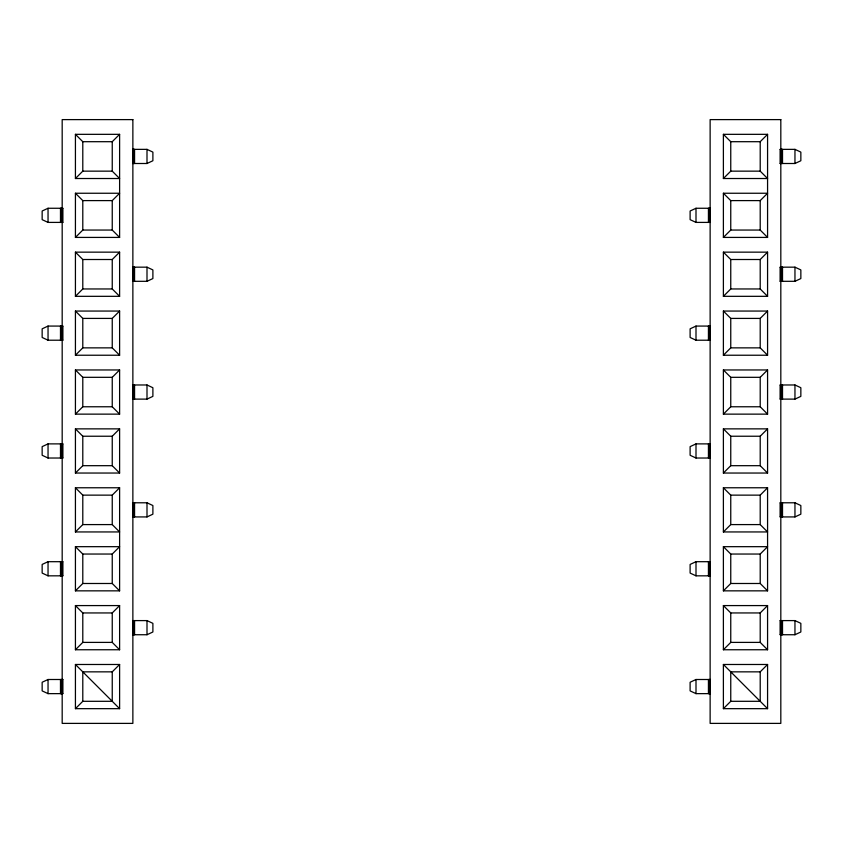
<?xml version="1.0" encoding="UTF-8"?>
<svg xmlns="http://www.w3.org/2000/svg" width="843" height="843" viewBox="0 0 843 843"><rect width="100%" height="100%" fill="white"/><g stroke="black" fill="none" stroke-linecap="round" stroke-linejoin="round"><path stroke-width="1.26" d="M75.427 134.332L75.427 178.516L82.793 171.15L82.793 141.698L75.427 134.332L119.611 134.332L119.611 237.42L75.427 237.42L75.427 193.247L119.611 193.247L112.245 200.602L112.245 230.055L119.611 237.42M82.793 141.698L112.245 141.698L119.611 134.332M75.427 237.42L82.793 230.055L112.245 230.055M75.427 296.325L82.793 288.959L112.245 288.959L119.611 296.325L119.611 252.152L75.427 252.152L75.427 296.325L119.611 296.325M75.427 252.152L82.793 259.507L112.245 259.507L119.611 252.152M75.427 355.23L82.793 347.864L82.793 318.412L75.427 311.056L119.611 311.056L119.611 355.23L75.427 355.23L75.427 311.056M82.793 318.412L112.245 318.412L119.611 311.056M75.427 414.134L82.793 406.769L82.793 377.316L75.427 369.961L119.611 369.961L119.611 414.134L75.427 414.134L75.427 369.961M119.611 414.134L112.245 406.769L112.245 377.316L119.611 369.961M75.427 473.039L82.793 465.684L82.793 436.231L75.427 428.866L119.611 428.866L119.611 473.039L75.427 473.039L75.427 428.866M119.611 473.039L112.245 465.684L112.245 436.231L119.611 428.866M75.427 487.77L75.427 531.944L82.793 524.588L82.793 495.136L75.427 487.77L119.611 487.77L119.611 590.848L75.427 590.848L75.427 546.675L119.611 546.675L112.245 554.041L112.245 583.493L119.611 590.848M82.793 495.136L112.245 495.136L119.611 487.77M75.427 590.848L82.793 583.493L82.793 554.041L75.427 546.675M75.427 649.753L82.793 642.398L112.245 642.398L119.611 649.753L119.611 605.58L75.427 605.58L75.427 649.753L119.611 649.753M75.427 605.58L82.793 612.945L112.245 612.945L119.611 605.58M75.427 708.668L82.793 701.302L82.793 671.85L112.245 671.85L119.611 664.484L75.427 664.484L75.427 708.668L119.611 708.668L119.611 664.484M723.389 178.516L730.755 171.15L760.207 171.15L767.573 178.516L723.389 178.516L723.389 134.332L767.573 134.332L767.573 237.42L723.389 237.42L723.389 193.247L767.573 193.247L760.207 200.602L760.207 230.055L767.573 237.42M760.207 171.15L760.207 141.698L767.573 134.332M723.389 237.42L730.755 230.055L760.207 230.055M723.389 296.325L730.755 288.959L760.207 288.959L767.573 296.325L767.573 252.152L723.389 252.152L723.389 296.325L767.573 296.325M723.389 252.152L730.755 259.507L760.207 259.507L767.573 252.152M723.389 355.23L730.755 347.864L730.755 318.412L723.389 311.056L767.573 311.056L767.573 355.23L723.389 355.23L723.389 311.056M767.573 355.23L760.207 347.864L760.207 318.412L767.573 311.056M723.389 414.134L730.755 406.769L760.207 406.769L767.573 414.134L767.573 369.961L723.389 369.961L723.389 414.134L767.573 414.134M760.207 406.769L760.207 377.316L767.573 369.961M723.389 473.039L730.755 465.684L730.755 436.231L723.389 428.866L767.573 428.866L767.573 473.039L723.389 473.039L723.389 428.866M767.573 473.039L760.207 465.684L760.207 436.231L767.573 428.866M723.389 487.77L723.389 531.944L730.755 524.588L730.755 495.136L723.389 487.77L767.573 487.77L767.573 590.848L723.389 590.848L723.389 546.675L767.573 546.675L760.207 554.041L730.755 554.041L723.389 546.675M730.755 495.136L760.207 495.136L767.573 487.77M723.389 590.848L730.755 583.493L730.755 554.041M723.389 649.753L730.755 642.398L730.755 612.945L723.389 605.58L767.573 605.58L767.573 649.753L723.389 649.753L723.389 605.58M767.573 649.753L760.207 642.398L760.207 612.945L767.573 605.58M723.389 708.668L730.755 701.302L760.207 701.302L760.207 671.85L767.573 664.484L723.389 664.484L723.389 708.668L767.573 708.668L767.573 664.484M62.867 208.263L48.04 208.263L42.15 211.013L42.15 219.654L48.04 222.404L62.867 222.404M132.541 163.5L146.998 163.5L152.889 160.75L152.889 152.109L146.998 149.359L132.541 149.359M62.867 326.072L48.04 326.072L42.15 328.823L42.15 337.463L48.04 340.214L62.867 340.214M132.541 281.309L146.998 281.309L152.889 278.559L152.889 269.918L146.998 267.168L132.541 267.168M62.867 443.882L48.04 443.882L42.15 446.632L42.15 455.273L48.04 458.023L62.867 458.023M132.541 399.118L146.998 399.118L152.889 396.368L152.889 387.727L146.998 384.977L132.541 384.977M710.459 208.263L696.002 208.263L690.111 211.013L690.111 219.654L696.002 222.404L710.459 222.404M780.133 163.5L794.96 163.5L800.85 160.75L800.85 152.109L794.96 149.359L780.133 149.359M62.867 561.691L48.04 561.691L42.15 564.441L42.15 573.082L48.04 575.832L62.867 575.832M132.541 516.928L146.998 516.928L152.889 514.177L152.889 505.537L146.998 502.786L132.541 502.786M710.459 326.072L696.002 326.072L690.111 328.823L690.111 337.463L696.002 340.214L710.459 340.214M780.133 281.309L794.96 281.309L800.85 278.559L800.85 269.918L794.96 267.168L780.133 267.168M62.867 679.5L48.04 679.5L42.15 682.25L42.15 690.891L48.04 693.641L62.867 693.641M132.541 634.737L146.998 634.737L152.889 631.987L152.889 623.346L146.998 620.596L132.541 620.596M710.459 443.882L696.002 443.882L690.111 446.632L690.111 455.273L696.002 458.023L710.459 458.023M780.133 399.118L794.96 399.118L800.85 396.368L800.85 387.727L794.96 384.977L780.133 384.977M710.459 561.691L696.002 561.691L690.111 564.441L690.111 573.082L696.002 575.832L710.459 575.832M780.133 516.928L794.96 516.928L800.85 514.177L800.85 505.537L794.96 502.786L780.133 502.786M710.459 679.5L696.002 679.5L690.111 682.25L690.111 690.891L696.002 693.641L710.459 693.641M780.133 634.737L794.96 634.737L800.85 631.987L800.85 623.346L794.96 620.596L780.133 620.596M723.389 134.332L730.755 141.698L760.207 141.698M82.793 171.15L112.245 171.15L119.611 178.516L75.427 178.516M75.427 193.247L82.793 200.602L112.245 200.602M723.389 193.247L730.755 200.602L760.207 200.602M730.755 318.412L760.207 318.412M82.793 347.864L112.245 347.864L119.611 355.23M730.755 347.864L760.207 347.864M82.793 377.316L112.245 377.316M723.389 369.961L730.755 377.316L760.207 377.316M82.793 406.769L112.245 406.769M82.793 436.231L112.245 436.231M730.755 436.231L760.207 436.231M82.793 465.684L112.245 465.684M730.755 465.684L760.207 465.684M82.793 524.588L112.245 524.588L119.611 531.944L75.427 531.944M730.755 524.588L760.207 524.588L767.573 531.944L723.389 531.944M82.793 554.041L112.245 554.041M82.793 583.493L112.245 583.493M730.755 583.493L760.207 583.493L767.573 590.848M730.755 612.945L760.207 612.945M730.755 642.398L760.207 642.398M760.207 671.85L730.755 671.85L730.755 701.302M82.793 701.302L112.245 701.302L112.245 671.85M723.389 664.484L767.573 708.668M75.427 664.484L119.611 708.668M794.96 149.359L794.96 163.5M794.96 267.168L794.96 281.309M794.96 384.977L794.96 399.118M794.96 502.786L794.96 516.928M794.96 620.596L794.96 634.737M782.515 149.359L782.515 163.5M782.515 267.168L782.515 281.309M782.515 384.977L782.515 399.118M782.515 502.786L782.515 516.928M782.515 620.596L782.515 634.737M782.019 149.359L782.019 163.5M782.019 267.168L782.019 281.309M782.019 384.977L782.019 399.118M782.019 502.786L782.019 516.928M782.019 620.596L782.019 634.737M781.556 149.359L781.556 163.5M781.556 267.168L781.556 281.309M781.556 384.977L781.556 399.118M781.556 502.786L781.556 516.928M781.556 620.596L781.556 634.737M781.134 149.359L781.134 163.5M781.134 267.168L781.134 281.309M781.134 384.977L781.134 399.118M781.134 502.786L781.134 516.928M781.134 620.596L781.134 634.737M780.481 149.359L780.481 163.5M780.481 267.168L780.481 281.309M780.481 384.977L780.481 399.118M780.481 502.786L780.481 516.928M780.481 620.596L780.481 634.737M780.26 149.359L780.26 163.5M780.26 267.168L780.26 281.309M780.26 384.977L780.26 399.118M780.26 502.786L780.26 516.928M780.26 620.596L780.26 634.737M760.207 259.507L760.207 288.959M760.207 495.136L760.207 524.588M760.207 554.041L760.207 583.493M730.755 141.698L730.755 171.15M730.755 200.602L730.755 230.055M730.755 259.507L730.755 288.959M730.755 377.316L730.755 406.769M710.185 208.263L710.185 222.404M710.185 326.072L710.185 340.214M710.185 443.882L710.185 458.023M710.185 561.691L710.185 575.832M710.185 679.5L710.185 693.641M709.817 208.263L709.817 222.404M709.817 326.072L709.817 340.214M709.817 443.882L709.817 458.023M709.817 561.691L709.817 575.832M709.817 679.5L709.817 693.641M709.395 208.263L709.395 222.404M709.395 326.072L709.395 340.214M709.395 443.882L709.395 458.023M709.395 561.691L709.395 575.832M709.395 679.5L709.395 693.641M708.931 208.263L708.931 222.404M708.931 326.072L708.931 340.214M708.931 443.882L708.931 458.023M708.931 561.691L708.931 575.832M708.931 679.5L708.931 693.641M708.436 208.263L708.436 222.404M708.436 326.072L708.436 340.214M708.436 443.882L708.436 458.023M708.436 561.691L708.436 575.832M708.436 679.5L708.436 693.641M696.002 208.263L696.002 222.404M696.002 326.072L696.002 340.214M696.002 443.882L696.002 458.023M696.002 561.691L696.002 575.832M696.002 679.5L696.002 693.641M146.998 149.359L146.998 163.5M146.998 267.168L146.998 281.309M146.998 384.977L146.998 399.118M146.998 502.786L146.998 516.928M146.998 620.596L146.998 634.737M134.564 149.359L134.564 163.5M134.564 267.168L134.564 281.309M134.564 384.977L134.564 399.118M134.564 502.786L134.564 516.928M134.564 620.596L134.564 634.737M134.069 149.359L134.069 163.5M134.069 267.168L134.069 281.309M134.069 384.977L134.069 399.118M134.069 502.786L134.069 516.928M134.069 620.596L134.069 634.737M133.605 149.359L133.605 163.5M133.605 267.168L133.605 281.309M133.605 384.977L133.605 399.118M133.605 502.786L133.605 516.928M133.605 620.596L133.605 634.737M133.183 149.359L133.183 163.5M133.183 267.168L133.183 281.309M133.183 384.977L133.183 399.118M133.183 502.786L133.183 516.928M133.183 620.596L133.183 634.737M112.245 141.698L112.245 171.15M112.245 259.507L112.245 288.959M112.245 318.412L112.245 347.864M112.245 495.136L112.245 524.588M112.245 612.945L112.245 642.398M82.793 200.602L82.793 230.055M82.793 259.507L82.793 288.959M82.793 612.945L82.793 642.398M62.74 208.263L62.74 222.404M62.74 326.072L62.74 340.214M62.74 443.882L62.74 458.023M62.74 561.691L62.74 575.832M62.74 679.5L62.74 693.641M62.519 208.263L62.519 222.404M62.519 326.072L62.519 340.214M62.519 443.882L62.519 458.023M62.519 561.691L62.519 575.832M62.519 679.5L62.519 693.641M61.866 208.263L61.866 222.404M61.866 326.072L61.866 340.214M61.866 443.882L61.866 458.023M61.866 561.691L61.866 575.832M61.866 679.5L61.866 693.641M61.444 208.263L61.444 222.404M61.444 326.072L61.444 340.214M61.444 443.882L61.444 458.023M61.444 561.691L61.444 575.832M61.444 679.5L61.444 693.641M60.981 208.263L60.981 222.404M60.981 326.072L60.981 340.214M60.981 443.882L60.981 458.023M60.981 561.691L60.981 575.832M60.981 679.5L60.981 693.641M60.485 208.263L60.485 222.404M60.485 326.072L60.485 340.214M60.485 443.882L60.485 458.023M60.485 561.691L60.485 575.832M60.485 679.5L60.485 693.641M48.04 208.263L48.04 222.404M48.04 326.072L48.04 340.214M48.04 443.882L48.04 458.023M48.04 561.691L48.04 575.832M48.04 679.5L48.04 693.641M132.867 119.611L62.182 119.611L62.182 723.389L132.867 723.389L132.867 119.611M780.818 119.611L710.133 119.611L710.133 723.389L780.818 723.389L780.818 119.611"/></g></svg>
